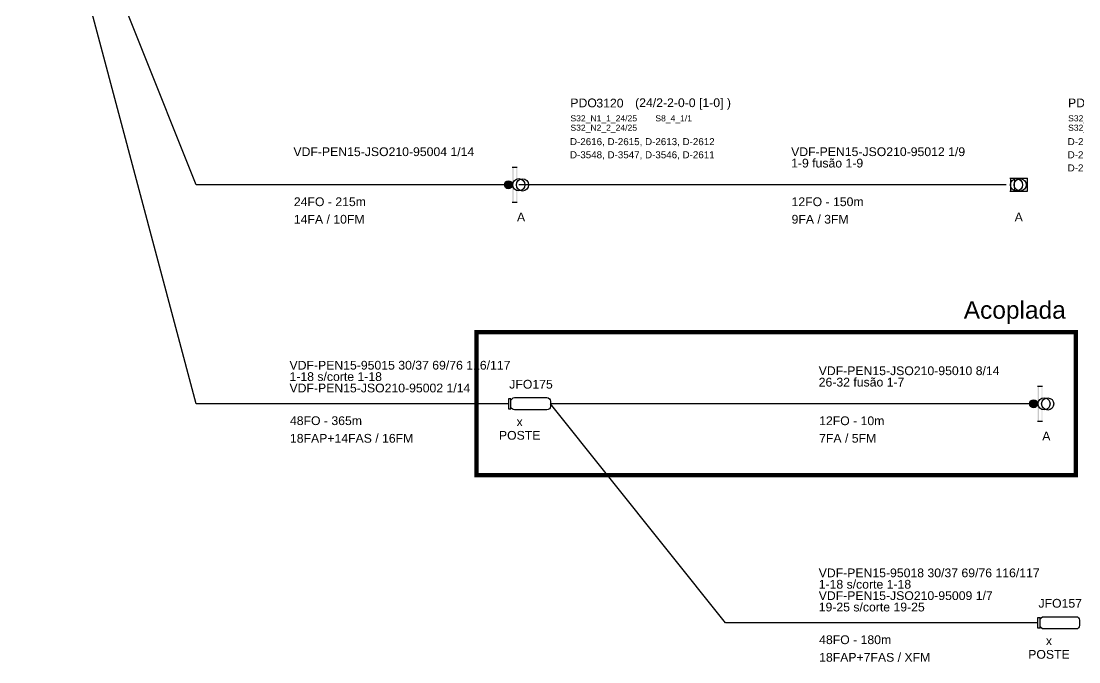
# Model space of a CAD drawing. Header units: millimetres. Extents: x 82 to 298, y 1360 to 1575.
# Drawn here: x 90.7 to 211.5, y 1360.2 to 1433.3 of the extents above; entities that cross this region are included whole.
import ezdxf
from ezdxf.enums import TextEntityAlignment as Align

# ---------------------------------------------------------------- set-up
doc = ezdxf.new("R2010")
doc.units = ezdxf.units.MM
doc.layers.get('0').update_dxf_attribs({"lineweight": 5})
for name, color, linetype in [('ACOP', 3, 'Continuous'), ('SINOP_AÉREO', 1, 'AEREO2'), ('SINOP_JSFO', 1, 'Continuous'), ('SINOP_PDO', 1, 'Continuous')]:
    doc.layers.add(name, color=color, linetype=linetype)
doc.styles.get("Standard").update_dxf_attribs({"font": 'arial.ttf'})
doc.styles.add('VDF', font='arial.ttf', dxfattribs={"height": 0.25})
doc.linetypes.add('AEREO2', pattern='A,1,-1,[6,LinesVod.shx,S=0,R=0,X=0,Y=0],-1,1', length=4)

# ---------------------------------------------------------------- blocks, each defined once
blk = doc.blocks.new('*U61')
blk.add_lwpolyline([(-4.5, 0.58), (-4.8, 0.58), (-4.8, -0.57), (-4.5, -0.57)], close=True)
blk.add_lwpolyline([(-0.4, -0.7), (-4.1, -0.7, -0.414214), (-4.5, -0.3), (-4.5, 0.3, -0.414214), (-4.1, 0.7), (-0.4, 0.7, -0.414214), (0, 0.3), (0, -0.3, -0.414214)], format="xyb", close=True)
at = {"style": 'VDF'}
for tag, p in [('CABO_001', (-29.8, 3.9)), ('CABO_002', (-29.8, 2.6)), ('CABO_003', (-29.8, 1.3)), ('CABO_004', (-29.8, 0)), ('CABO_005', (-29.8, -1.3)), ('CABO_CAP_COP', (-29.75, -2.44)), ('FA_FM', (-29.75, -4.44))]:
    blk.add_attdef(tag, p, '', height=1, dxfattribs=at)
for tag, p in [('JFO#', (-2.25, 1.73)), ('M', (-3.51, -2.55)), ('CVP', (-3.51, -4.1))]:
    blk.add_attdef(tag, text='', height=1, dxfattribs=at).set_placement(p, align=Align.CENTER)
blk = doc.blocks.new('*U59')
blk.add_hatch(color=256).paths.add_polyline_path([(0, 0, 1), (-0.91, 0, 1)])
for p, q in [((0, 2), (0.56, 2)), ((0, -2), (0.56, -2))]:
    blk.add_line(p, q)
blk.add_circle((-0.45, 0), 0.453)
for centre in [(0.74, 0), (1.16, -0.02)]:
    blk.add_ellipse(centre, major_axis=(0, -0.695), ratio=0.99861)
for points in [[(0, 2), (0.15, 2), (0, -2), (0.15, -2)], [(0.46, -2), (0.56, -2), (0.46, 2), (0.56, 2)]]:
    blk.add_solid(points)
at = {"insert": (6.63, 9.84), "char_height": 1, "attachment_point": 1, "style": 'VDF'}
blk.add_mtext_dynamic_manual_height_columns('PDO', width=5.1324, gutter_width=12.5, heights=[0], dxfattribs=at)
at = {"style": 'VDF'}
for tag, p, height in [('JFO_PDO', (9.6, 8.82), 1), ('(CAP/N1-N2-N3-N4)', (14.03, 8.86), 1), ('PP_R', (6.59, 7.32), 0.8), ('SPLITTERS_001', (6.64, 7.23), 0.7), ('FLB', (11.42, 7.32), 0.8), ('SPLITTERS_002', (16.34, 7.23), 0.7), ('SPLITTERS_003', (26.04, 7.23), 0.7), ('SPLITTERS_004', (6.64, 6.16), 0.7), ('SPLITTERS_005', (16.34, 6.16), 0.7), ('SPLITTERS_006', (26.04, 6.15), 0.7), ('SPLITTERS_007', (6.64, 5.09), 0.7), ('SPLITTERS_008', (16.33, 5.1), 0.7), ('SPLITTERS_009', (26.03, 5.1), 0.7), ('CABO_001', (-25, 3.27), 1), ('CABO_002', (-25, 1.97), 1), ('CABO_003', (-25, 0.67), 1), ('CABO_004', (-25, -0.63), 1), ('CABO_005', (-25, -1.93), 1), ('CABO_CAP_COP', (-24.95, -2.44), 1), ('FA_FM', (-24.95, -4.44), 1)]:
    blk.add_attdef(tag, p, '', height=height, dxfattribs=at)
at = {"color": 5, "style": 'VDF'}
for tag, p in [('EDIFICIOS_001', (6.59, 4.52)), ('EDIFICIOS_002', (6.59, 3.02)), ('EDIFICIOS_003', (6.59, 1.52)), ('EDIFICIOS_004', (6.59, 0.02)), ('EDIFICIOS_005', (6.59, -1.46)), ('EDIFICIOS_006', (6.59, -2.92))]:
    blk.add_attdef(tag, p, '', height=0.8, dxfattribs=at)
at = {"style": 'VDF'}
blk.add_attdef('MODELO', text='', height=1, dxfattribs=at).set_placement((1, -4.18), align=Align.CENTER)
blk = doc.blocks.new('*U58')
blk.add_hatch(color=256).paths.add_polyline_path([(0, 0, 1), (-0.91, 0, 1)])
for p, q in [((0, 2), (0.56, 2)), ((0, -2), (0.56, -2))]:
    blk.add_line(p, q)
blk.add_circle((-0.45, 0), 0.453)
for centre in [(0.74, 0), (1.16, -0.02)]:
    blk.add_ellipse(centre, major_axis=(0, -0.695), ratio=0.99861)
for points in [[(0, 2), (0.15, 2), (0, -2), (0.15, -2)], [(0.46, -2), (0.56, -2), (0.46, 2), (0.56, 2)]]:
    blk.add_solid(points)
at = {"insert": (6.63, 9.84), "char_height": 1, "attachment_point": 1, "style": 'VDF'}
blk.add_mtext_dynamic_manual_height_columns('PDO', width=5.1324, gutter_width=12.5, heights=[0], dxfattribs=at)
at = {"style": 'VDF'}
for tag, p, height in [('JFO_PDO', (9.6, 8.82), 1), ('(CAP/N1-N2-N3-N4)', (14.03, 8.86), 1), ('PP_R', (6.59, 7.32), 0.8), ('SPLITTERS_001', (6.64, 7.23), 0.7), ('FLB', (11.42, 7.32), 0.8), ('SPLITTERS_002', (16.34, 7.23), 0.7), ('SPLITTERS_003', (26.04, 7.23), 0.7), ('SPLITTERS_004', (6.64, 6.16), 0.7), ('SPLITTERS_005', (16.34, 6.16), 0.7), ('SPLITTERS_006', (26.04, 6.15), 0.7), ('SPLITTERS_007', (6.64, 5.09), 0.7), ('SPLITTERS_008', (16.33, 5.1), 0.7), ('SPLITTERS_009', (26.03, 5.1), 0.7), ('CABO_001', (-25, 3.27), 1), ('CABO_002', (-25, 1.97), 1), ('CABO_003', (-25, 0.67), 1), ('CABO_004', (-25, -0.63), 1), ('CABO_005', (-25, -1.93), 1), ('CABO_CAP_COP', (-24.95, -2.44), 1), ('FA_FM', (-24.95, -4.44), 1)]:
    blk.add_attdef(tag, p, '', height=height, dxfattribs=at)
at = {"color": 5, "style": 'VDF'}
for tag, p in [('EDIFICIOS_001', (6.59, 4.52)), ('EDIFICIOS_002', (6.59, 3.02)), ('EDIFICIOS_003', (6.59, 1.52)), ('EDIFICIOS_004', (6.59, 0.02)), ('EDIFICIOS_005', (6.59, -1.46)), ('EDIFICIOS_006', (6.59, -2.92))]:
    blk.add_attdef(tag, p, '', height=0.8, dxfattribs=at)
at = {"style": 'VDF'}
blk.add_attdef('MODELO', text='', height=1, dxfattribs=at).set_placement((1, -4.18), align=Align.CENTER)
blk = doc.blocks.new('*U49')
for p, q in [((0, 0.74), (2, 0.74)), ((2, -0.75), (2, 0.74)), ((0, -0.75), (2, -0.75))]:
    blk.add_line(p, q)
for centre in [(0.74, 0), (1.16, -0.02)]:
    blk.add_ellipse(centre, major_axis=(0, -0.695), ratio=0.99861)
for points in [[(0, 0.74), (0.15, 0.74), (0, -0.75), (0.15, -0.75)], [(0.46, -0.75), (0.56, -0.75), (0.46, 0.74), (0.56, 0.74)]]:
    blk.add_solid(points)
at = {"insert": (6.63, 9.84), "char_height": 1, "attachment_point": 1, "style": 'VDF'}
blk.add_mtext_dynamic_manual_height_columns('PDO', width=5.1324, gutter_width=12.5, heights=[0], dxfattribs=at)
at = {"style": 'VDF'}
for tag, p, height in [('JFO_PDO', (9.6, 8.82), 1), ('(CAP/N1-N2-N3-N4)', (14.03, 8.86), 1), ('PP_R', (6.59, 7.32), 0.8), ('SPLITTERS_001', (6.64, 7.23), 0.7), ('FLB', (11.42, 7.32), 0.8), ('SPLITTERS_002', (16.34, 7.23), 0.7), ('SPLITTERS_003', (26.04, 7.23), 0.7), ('SPLITTERS_004', (6.64, 6.16), 0.7), ('SPLITTERS_005', (16.34, 6.16), 0.7), ('SPLITTERS_006', (26.04, 6.15), 0.7), ('SPLITTERS_007', (6.64, 5.09), 0.7), ('SPLITTERS_008', (16.33, 5.1), 0.7), ('SPLITTERS_009', (26.03, 5.1), 0.7), ('CABO_001', (-25, 3.27), 1), ('CABO_002', (-25, 1.97), 1), ('CABO_003', (-25, 0.67), 1), ('CABO_004', (-25, -0.63), 1), ('CABO_005', (-25, -1.93), 1), ('CABO_CAP_COP', (-24.95, -2.44), 1), ('FA_FM', (-24.95, -4.44), 1)]:
    blk.add_attdef(tag, p, '', height=height, dxfattribs=at)
at = {"color": 5, "style": 'VDF'}
for tag, p in [('EDIFICIOS_001', (6.59, 4.52)), ('EDIFICIOS_002', (6.59, 3.02)), ('EDIFICIOS_003', (6.59, 1.52)), ('EDIFICIOS_004', (6.59, 0.02)), ('EDIFICIOS_005', (6.59, -1.46)), ('EDIFICIOS_006', (6.59, -2.92))]:
    blk.add_attdef(tag, p, '', height=0.8, dxfattribs=at)
at = {"style": 'VDF'}
blk.add_attdef('MODELO', text='', height=1, dxfattribs=at).set_placement((1, -4.18), align=Align.CENTER)
blk = doc.blocks.new('*U54')
blk.add_lwpolyline([(-4.5, 0.58), (-4.8, 0.58), (-4.8, -0.57), (-4.5, -0.57)], close=True)
blk.add_lwpolyline([(-0.4, -0.7), (-4.1, -0.7, -0.414214), (-4.5, -0.3), (-4.5, 0.3, -0.414214), (-4.1, 0.7), (-0.4, 0.7, -0.414214), (0, 0.3), (0, -0.3, -0.414214)], format="xyb", close=True)
at = {"style": 'VDF'}
for tag, p in [('CABO_001', (-29.8, 5.2)), ('CABO_002', (-29.8, 3.9)), ('CABO_003', (-29.8, 2.6)), ('CABO_004', (-29.8, 1.3)), ('CABO_005', (-29.8, 0)), ('CABO_CAP_COP', (-29.75, -2.44)), ('FA_FM', (-29.75, -4.44))]:
    blk.add_attdef(tag, p, '', height=1, dxfattribs=at)
for tag, p in [('JFO#', (-2.25, 1.73)), ('M', (-3.51, -2.55)), ('CVP', (-3.51, -4.1))]:
    blk.add_attdef(tag, text='', height=1, dxfattribs=at).set_placement(p, align=Align.CENTER)
blk = doc.blocks.new('*U47')
blk.add_lwpolyline([(-4.5, 0.58), (-4.8, 0.58), (-4.8, -0.57), (-4.5, -0.57)], close=True)
blk.add_lwpolyline([(-0.4, -0.7), (-4.1, -0.7, -0.414214), (-4.5, -0.3), (-4.5, 0.3, -0.414214), (-4.1, 0.7), (-0.4, 0.7, -0.414214), (0, 0.3), (0, -0.3, -0.414214)], format="xyb", close=True)
at = {"style": 'VDF'}
for tag, p in [('CABO_001', (-29.8, 3.9)), ('CABO_002', (-29.8, 2.6)), ('CABO_003', (-29.8, 1.3)), ('CABO_004', (-29.8, 0)), ('CABO_005', (-29.8, -1.3)), ('CABO_CAP_COP', (-29.75, -2.44)), ('FA_FM', (-29.75, -4.44))]:
    blk.add_attdef(tag, p, '', height=1, dxfattribs=at)
for tag, p in [('JFO#', (-2.25, 1.73)), ('M', (-3.51, -2.55)), ('CVP', (-3.51, -4.1))]:
    blk.add_attdef(tag, text='', height=1, dxfattribs=at).set_placement(p, align=Align.CENTER)
blk = doc.blocks.new('*U46')
blk.add_hatch(color=256).paths.add_polyline_path([(0, 0, 1), (-0.91, 0, 1)])
for p, q in [((0, 2), (0.56, 2)), ((0, -2), (0.56, -2))]:
    blk.add_line(p, q)
blk.add_circle((-0.45, 0), 0.453)
for centre in [(0.74, 0), (1.16, -0.02)]:
    blk.add_ellipse(centre, major_axis=(0, -0.695), ratio=0.99861)
for points in [[(0, 2), (0.15, 2), (0, -2), (0.15, -2)], [(0.46, -2), (0.56, -2), (0.46, 2), (0.56, 2)]]:
    blk.add_solid(points)
at = {"insert": (6.63, 9.84), "char_height": 1, "attachment_point": 1, "style": 'VDF'}
blk.add_mtext_dynamic_manual_height_columns('PDO', width=5.1324, gutter_width=12.5, heights=[0], dxfattribs=at)
at = {"style": 'VDF'}
for tag, p, height in [('JFO_PDO', (9.6, 8.82), 1), ('(CAP/N1-N2-N3-N4)', (14.03, 8.86), 1), ('PP_R', (6.59, 7.32), 0.8), ('SPLITTERS_001', (6.64, 7.23), 0.7), ('FLB', (11.42, 7.32), 0.8), ('SPLITTERS_002', (16.34, 7.23), 0.7), ('SPLITTERS_003', (26.04, 7.23), 0.7), ('SPLITTERS_004', (6.64, 6.16), 0.7), ('SPLITTERS_005', (16.34, 6.16), 0.7), ('SPLITTERS_006', (26.04, 6.15), 0.7), ('SPLITTERS_007', (6.64, 5.09), 0.7), ('SPLITTERS_008', (16.33, 5.1), 0.7), ('SPLITTERS_009', (26.03, 5.1), 0.7), ('CABO_001', (-25, 3.27), 1), ('CABO_002', (-25, 1.97), 1), ('CABO_003', (-25, 0.67), 1), ('CABO_004', (-25, -0.63), 1), ('CABO_005', (-25, -1.93), 1), ('CABO_CAP_COP', (-24.95, -2.44), 1), ('FA_FM', (-24.95, -4.44), 1)]:
    blk.add_attdef(tag, p, '', height=height, dxfattribs=at)
at = {"color": 5, "style": 'VDF'}
for tag, p in [('EDIFICIOS_001', (6.59, 4.52)), ('EDIFICIOS_002', (6.59, 3.02)), ('EDIFICIOS_003', (6.59, 1.52)), ('EDIFICIOS_004', (6.59, 0.02)), ('EDIFICIOS_005', (6.59, -1.46)), ('EDIFICIOS_006', (6.59, -2.92))]:
    blk.add_attdef(tag, p, '', height=0.8, dxfattribs=at)
at = {"style": 'VDF'}
blk.add_attdef('MODELO', text='', height=1, dxfattribs=at).set_placement((1, -4.18), align=Align.CENTER)
blk = doc.blocks.new('*U52')
blk.add_lwpolyline([(-4.5, 0.58), (-4.8, 0.58), (-4.8, -0.57), (-4.5, -0.57)], close=True)
blk.add_lwpolyline([(-0.4, -0.7), (-4.1, -0.7, -0.414214), (-4.5, -0.3), (-4.5, 0.3, -0.414214), (-4.1, 0.7), (-0.4, 0.7, -0.414214), (0, 0.3), (0, -0.3, -0.414214)], format="xyb", close=True)
at = {"style": 'VDF'}
for tag, p in [('CABO_001', (-29.8, 5.2)), ('CABO_002', (-29.8, 3.9)), ('CABO_003', (-29.8, 2.6)), ('CABO_004', (-29.8, 1.3)), ('CABO_005', (-29.8, 0)), ('CABO_CAP_COP', (-29.75, -2.44)), ('FA_FM', (-29.75, -4.44))]:
    blk.add_attdef(tag, p, '', height=1, dxfattribs=at)
for tag, p in [('JFO#', (-2.25, 1.73)), ('M', (-3.51, -2.55)), ('CVP', (-3.51, -4.1))]:
    blk.add_attdef(tag, text='', height=1, dxfattribs=at).set_placement(p, align=Align.CENTER)

msp = doc.modelspace()

# ---------------------------------------------------------------- linework, layer by layer
at = {"layer": 'ACOP', "color": 3, "const_width": 0.5}
msp.add_lwpolyline([(211.17, 1381.52), (142.7, 1381.52), (142.7, 1397.84), (211.17, 1397.84)], close=True, dxfattribs=at)
msp.add_lwpolyline([(211.17, 1381.52), (142.7, 1381.52), (142.7, 1397.84), (211.17, 1397.84)], close=True, dxfattribs=at)
at = {"layer": 'SINOP_AÉREO', "linetype": 'AEREO2'}
for points in [[(146.34, 1414.68), (110.69, 1414.68), (90.69, 1464.68)], [(146.34, 1389.68), (110.69, 1389.68), (90.69, 1464.68)], [(146.34, 1414.68), (110.69, 1414.68), (90.69, 1464.68)], [(146.34, 1389.68), (110.69, 1389.68), (90.69, 1464.68)], [(203.19, 1414.68), (147.54, 1414.68)], [(203.19, 1414.68), (147.54, 1414.68)], [(206.79, 1389.68), (151.14, 1389.68)], [(206.79, 1364.68), (171.14, 1364.68), (151.14, 1389.68)], [(206.79, 1389.68), (151.14, 1389.68)], [(206.79, 1364.68), (171.14, 1364.68), (151.14, 1389.68)]]:
    msp.add_lwpolyline(points, dxfattribs=at)

# ---------------------------------------------------------------- block references
at = {"layer": 'SINOP_JSFO', "color": 4}
ref = msp.add_blockref('*U61', (151.14, 1389.68), dxfattribs=at)
ref.add_attrib('CABO_001', 'VDF-PEN15-95015 30/37 69/76 116/117', (121.34, 1393.58), dxfattribs={"layer": '0', "height": 1, "style": 'VDF'})
ref.add_attrib('CABO_002', '1-18 s/corte 1-18', (121.34, 1392.28), dxfattribs={"layer": '0', "height": 1, "style": 'VDF'})
ref.add_attrib('CABO_003', 'VDF-PEN15-JSO210-95002 1/14', (121.34, 1390.98), dxfattribs={"layer": '0', "height": 1, "style": 'VDF'})
ref.add_attrib('FA_FM', '18FAP+14FAS / 16FM', (121.39, 1385.24), dxfattribs={"layer": '0', "height": 1, "style": 'VDF'})
ref.add_attrib('CABO_CAP_COP', '48FO - 365m', (121.39, 1387.25), dxfattribs={"layer": '0', "height": 1, "style": 'VDF'})
ref.add_attrib('M', 'x', dxfattribs={"layer": '0', "height": 1, "style": 'VDF'}).set_placement((147.63, 1387.13), align=Align.CENTER)
ref.add_attrib('JSO#JFO', 'JFO175', dxfattribs={"layer": '0', "height": 1, "style": 'VDF'}).set_placement((148.93, 1391.41), align=Align.CENTER)
ref.add_attrib('CVP', 'POSTE', dxfattribs={"layer": '0', "height": 1, "style": 'VDF'}).set_placement((147.63, 1385.58), align=Align.CENTER)
ref = msp.add_blockref('*U47', (151.14, 1389.68), dxfattribs=at)
ref.add_attrib('CABO_001', 'VDF-PEN15-95015 30/37 69/76 116/117', (121.34, 1393.58), dxfattribs={"layer": '0', "height": 1, "style": 'VDF'})
ref.add_attrib('CABO_002', '1-18 s/corte 1-18', (121.34, 1392.28), dxfattribs={"layer": '0', "height": 1, "style": 'VDF'})
ref.add_attrib('CABO_003', 'VDF-PEN15-JSO210-95002 1/14', (121.34, 1390.98), dxfattribs={"layer": '0', "height": 1, "style": 'VDF'})
ref.add_attrib('FA_FM', '18FAP+14FAS / 16FM', (121.39, 1385.24), dxfattribs={"layer": '0', "height": 1, "style": 'VDF'})
ref.add_attrib('CABO_CAP_COP', '48FO - 365m', (121.39, 1387.25), dxfattribs={"layer": '0', "height": 1, "style": 'VDF'})
ref.add_attrib('M', 'x', dxfattribs={"layer": '0', "height": 1, "style": 'VDF'}).set_placement((147.63, 1387.13), align=Align.CENTER)
ref.add_attrib('JSO#JFO', 'JFO175', dxfattribs={"layer": '0', "height": 1, "style": 'VDF'}).set_placement((148.93, 1391.41), align=Align.CENTER)
ref.add_attrib('CVP', 'POSTE', dxfattribs={"layer": '0', "height": 1, "style": 'VDF'}).set_placement((147.63, 1385.58), align=Align.CENTER)
ref = msp.add_blockref('*U54', (211.59, 1364.68), dxfattribs=at)
ref.add_attrib('CABO_001', 'VDF-PEN15-95018 30/37 69/76 116/117', (181.79, 1369.88), dxfattribs={"layer": '0', "height": 1, "style": 'VDF'})
ref.add_attrib('CABO_002', '1-18 s/corte 1-18', (181.79, 1368.58), dxfattribs={"layer": '0', "height": 1, "style": 'VDF'})
ref.add_attrib('CABO_003', 'VDF-PEN15-JSO210-95009 1/7', (181.79, 1367.28), dxfattribs={"layer": '0', "height": 1, "style": 'VDF'})
ref.add_attrib('CABO_004', '19-25 s/corte 19-25', (181.79, 1365.98), dxfattribs={"layer": '0', "height": 1, "style": 'VDF'})
ref.add_attrib('FA_FM', '18FAP+7FAS / XFM', (181.84, 1360.24), dxfattribs={"layer": '0', "height": 1, "style": 'VDF'})
ref.add_attrib('CABO_CAP_COP', '48FO - 180m', (181.84, 1362.25), dxfattribs={"layer": '0', "height": 1, "style": 'VDF'})
ref.add_attrib('M', 'x', dxfattribs={"layer": '0', "height": 1, "style": 'VDF'}).set_placement((208.09, 1362.13), align=Align.CENTER)
ref.add_attrib('JSO#JFO', 'JFO157', dxfattribs={"layer": '0', "height": 1, "style": 'VDF'}).set_placement((209.38, 1366.41), align=Align.CENTER)
ref.add_attrib('CVP', 'POSTE', dxfattribs={"layer": '0', "height": 1, "style": 'VDF'}).set_placement((208.09, 1360.58), align=Align.CENTER)
ref = msp.add_blockref('*U52', (211.59, 1364.68), dxfattribs=at)
ref.add_attrib('CABO_001', 'VDF-PEN15-95018 30/37 69/76 116/117', (181.79, 1369.88), dxfattribs={"layer": '0', "height": 1, "style": 'VDF'})
ref.add_attrib('CABO_002', '1-18 s/corte 1-18', (181.79, 1368.58), dxfattribs={"layer": '0', "height": 1, "style": 'VDF'})
ref.add_attrib('CABO_003', 'VDF-PEN15-JSO210-95009 1/7', (181.79, 1367.28), dxfattribs={"layer": '0', "height": 1, "style": 'VDF'})
ref.add_attrib('CABO_004', '19-25 s/corte 19-25', (181.79, 1365.98), dxfattribs={"layer": '0', "height": 1, "style": 'VDF'})
ref.add_attrib('FA_FM', '18FAP+7FAS / XFM', (181.84, 1360.24), dxfattribs={"layer": '0', "height": 1, "style": 'VDF'})
ref.add_attrib('CABO_CAP_COP', '48FO - 180m', (181.84, 1362.25), dxfattribs={"layer": '0', "height": 1, "style": 'VDF'})
ref.add_attrib('M', 'x', dxfattribs={"layer": '0', "height": 1, "style": 'VDF'}).set_placement((208.09, 1362.13), align=Align.CENTER)
ref.add_attrib('JSO#JFO', 'JFO157', dxfattribs={"layer": '0', "height": 1, "style": 'VDF'}).set_placement((209.38, 1366.41), align=Align.CENTER)
ref.add_attrib('CVP', 'POSTE', dxfattribs={"layer": '0', "height": 1, "style": 'VDF'}).set_placement((208.09, 1360.58), align=Align.CENTER)
at = {"layer": 'SINOP_PDO'}
for name, p, values in [('*U58', (146.79, 1414.68), {'JFO_PDO': '3120', 'MODELO': 'A', 'CABO_001': 'VDF-PEN15-JSO210-95004 1/14', 'FA_FM': '14FA / 10FM', 'CABO_CAP_COP': '24FO - 215m', '(CAP/N1-N2-N3-N4)': '(24/2-2-0-0 [1-0] )', 'SPLITTERS_001': 'S32_N1_1_24/25', 'SPLITTERS_002': 'S8_4_1/1', 'SPLITTERS_004': 'S32_N2_2_24/25', 'EDIFICIOS_001': 'D-2616, D-2615, D-2613, D-2612', 'EDIFICIOS_002': 'D-3548, D-3547, D-3546, D-2611'}), ('*U46', (146.79, 1414.68), {'JFO_PDO': '3120', 'MODELO': 'A', 'CABO_001': 'VDF-PEN15-JSO210-95004 1/14', 'FA_FM': '14FA / 10FM', 'CABO_CAP_COP': '24FO - 215m', '(CAP/N1-N2-N3-N4)': '(24/2-2-0-0 [1-0] )', 'SPLITTERS_001': 'S32_N1_1_24/25', 'SPLITTERS_002': 'S8_4_1/1', 'SPLITTERS_004': 'S32_N2_2_24/25', 'EDIFICIOS_001': 'D-2616, D-2615, D-2613, D-2612', 'EDIFICIOS_002': 'D-3548, D-3547, D-3546, D-2611'}), ('*U49', (203.64, 1414.68), {'JFO_PDO': '3119', 'MODELO': 'A', 'CABO_001': 'VDF-PEN15-JSO210-95012 1/9', 'CABO_002': '1-9 fusão 1-9', 'FA_FM': '9FA / 3FM', 'CABO_CAP_COP': '12FO - 150m', '(CAP/N1-N2-N3-N4)': '(24/3-3-0-0 [1-2] )', 'SPLITTERS_001': 'S32_N1_1_21/23', 'SPLITTERS_002': 'S8_3_8/8', 'SPLITTERS_003': 'S4_8_1/2', 'SPLITTERS_004': 'S32_N2_2_21/23', 'EDIFICIOS_001': 'D-2729, D-2728, D-2727, D-2684', 'EDIFICIOS_002': 'D-2683, D-2682, D-2681, D-2680', 'EDIFICIOS_003': 'D-2679, D-2676, D-2675'}), ('*U49', (203.64, 1414.68), {'JFO_PDO': '3119', 'MODELO': 'A', 'CABO_001': 'VDF-PEN15-JSO210-95012 1/9', 'CABO_002': '1-9 fusão 1-9', 'FA_FM': '9FA / 3FM', 'CABO_CAP_COP': '12FO - 150m', '(CAP/N1-N2-N3-N4)': '(24/3-3-0-0 [1-2] )', 'SPLITTERS_001': 'S32_N1_1_21/23', 'SPLITTERS_002': 'S8_3_8/8', 'SPLITTERS_003': 'S4_8_1/2', 'SPLITTERS_004': 'S32_N2_2_21/23', 'EDIFICIOS_001': 'D-2729, D-2728, D-2727, D-2684', 'EDIFICIOS_002': 'D-2683, D-2682, D-2681, D-2680', 'EDIFICIOS_003': 'D-2679, D-2676, D-2675'}), ('*U59', (206.79, 1389.68), {'JFO_PDO': '3113', 'MODELO': 'A', 'CABO_001': 'VDF-PEN15-JSO210-95010 8/14', 'CABO_002': '26-32 fusão 1-7', 'FA_FM': '7FA / 5FM', 'CABO_CAP_COP': '12FO - 10m', '(CAP/N1-N2-N3-N4)': '(24/2-3-0-0 [1-1] )', 'SPLITTERS_001': 'S32_N1_1_4/5', 'SPLITTERS_002': 'S8_3_2/2', 'SPLITTERS_003': 'S4_5_2/2', 'SPLITTERS_004': 'S32_N2_2_3/5', 'EDIFICIOS_001': 'D-4285, D-2672, D-2671, D-2670', 'EDIFICIOS_002': 'D-2669, D-2665, D-2664, D-2663', 'EDIFICIOS_003': 'D-2652'}), ('*U46', (206.79, 1389.68), {'JFO_PDO': '3113', 'MODELO': 'A', 'CABO_001': 'VDF-PEN15-JSO210-95010 8/14', 'CABO_002': '26-32 fusão 1-7', 'FA_FM': '7FA / 5FM', 'CABO_CAP_COP': '12FO - 10m', '(CAP/N1-N2-N3-N4)': '(24/2-3-0-0 [1-1] )', 'SPLITTERS_001': 'S32_N1_1_4/5', 'SPLITTERS_002': 'S8_3_2/2', 'SPLITTERS_003': 'S4_5_2/2', 'SPLITTERS_004': 'S32_N2_2_3/5', 'EDIFICIOS_001': 'D-4285, D-2672, D-2671, D-2670', 'EDIFICIOS_002': 'D-2669, D-2665, D-2664, D-2663', 'EDIFICIOS_003': 'D-2652'})]:
    msp.add_blockref(name, p, dxfattribs=at).add_auto_attribs(values)

# ---------------------------------------------------------------- texts
at = {"layer": 'ACOP', "color": 3, "insert": (198.36, 1401.39), "char_height": 2, "attachment_point": 1}
msp.add_mtext_dynamic_manual_height_columns('Acoplada', width=12.6704, gutter_width=12.5, heights=[0], dxfattribs=at)
msp.add_mtext_dynamic_manual_height_columns('Acoplada', width=12.6704, gutter_width=12.5, heights=[0], dxfattribs=at)

doc.saveas('drawing.dxf')
